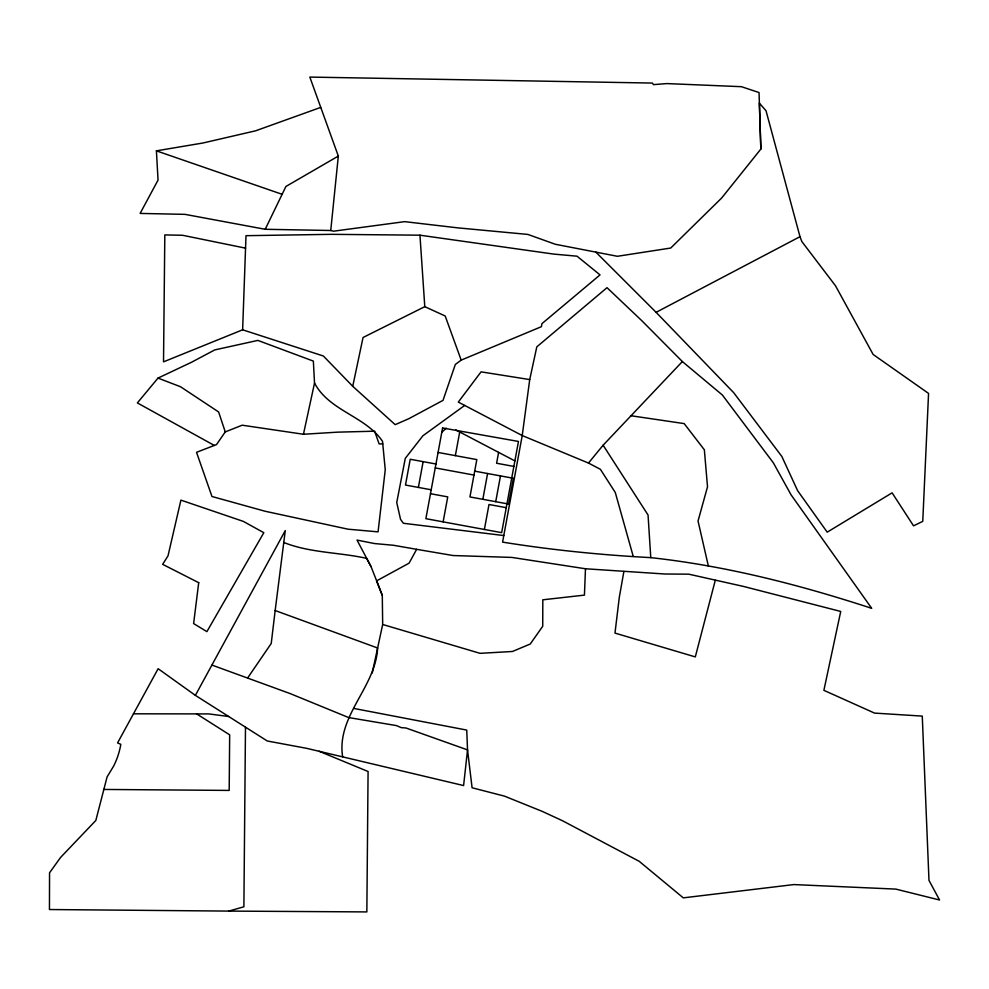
<?xml version="1.0" encoding="UTF-8"?>
<svg xmlns="http://www.w3.org/2000/svg" width="989" height="989" viewBox="0 0 989 989"><rect width="100%" height="100%" fill="white"/><g stroke="black" fill="none" stroke-linecap="round" stroke-linejoin="round"><path stroke-width="1.48" d="M342.627 756.746C336.285 715.776 375.635 687.54 377.625 648.005L275.165 610.522L285.277 530.561L195.377 695.366L267.277 740.996L306.689 748.339L463.594 785.563L467.537 749.897L466.734 730.08L353.877 708.445M245.482 727.162L243.887 906.789L228.855 911.092L49.45 909.534L49.549 872.805L60.589 857.426L95.834 820.462L107.096 776.884L113.698 765.993A78.403 78.403 0 0 0 120.51 746.052L120.794 744.321L117.567 742.912L158.129 668.712L195.377 695.366M242.626 329.807L246.001 235.691L331.315 234.331L419.954 235.184L553.667 254.086L577.02 256.188L600.039 274.893L541.935 323.65L541.428 326.679L461.183 360.12L455.323 364.459L443.01 400.372L408.927 418.644L395.192 424.664L352.739 386.303L323.366 356.003L242.626 329.807L163.519 361.85L164.817 234.912L182.619 235.283L245.556 248.152M585.476 568.762L584.437 595.118L542.813 599.804L542.726 626.284L530.24 644.012L512.475 651.479L480.048 653.333L382.681 624.479L382.286 595.341L376.624 580.864L409.075 563.161L416.641 549.328L453.086 555.534L511.894 557.425L585.476 568.762L665.053 574.016L688.727 574.164L743.481 586.428L840.724 611.449L823.886 690.334L874.536 713.094L922.267 716.098L928.98 880.383L939.55 900.002L895.799 889.099L793.87 884.574L683.3 897.864L639.215 861.32L562.457 820.722L542.256 811.388L504.439 796.12L472.087 787.776L467.537 749.897L405.997 728.003L401.2 727.62L396.49 725.605L348.647 717.557L290 693.524L212.091 665.127M330.746 230.499L338.325 156.077L309.829 77.08L652.419 83.064L653.408 84.634L666.883 83.583L741.404 86.686L759.045 92.546L760.862 149.055L721.649 198.023L670.715 248.041L617.383 256.287L555.323 244.271L527.879 234.43L457.808 227.866L404.674 221.647L333.516 231.191L330.746 230.499L265.213 229.287L184.955 214.353L140.129 213.426L158.042 180.097L156.41 150.847L203.104 142.972L255.619 130.808L320.696 107.418M275.165 610.522L271.233 643.48L247.831 677.688M529.721 379.578L522.229 435.556L502.585 542.12C551.788 550.032 601.102 554.977 650.774 557.635C726.161 565.869 799.718 584.82 871.705 608.334L791.052 494.809L773.349 462.827L722.366 395.007L682.361 361.554L641.737 320.621L607.023 287.675L536.804 346.867L529.721 379.578L481.062 371.852L458.303 402.09L522.229 435.556L588.492 463.062L600.385 469.305L615.282 492.485L633.084 555.855M623.874 571.506L619.312 597.294L614.985 633.096L695.304 656.906L715.282 580.296M418.384 487.429L423.131 461.64M443.134 521.858L447.745 496.886L430.475 493.709M455.348 455.645L459.712 432.008M482.83 499.309L487.589 473.521M484.387 529.461L488.999 504.501L506.269 507.678M498.604 452.369L496.602 463.248L513.872 466.425M495.724 501.683L500.483 475.907M314.527 383.052C329.3 411.078 365.374 416.023 382.52 441.329L385.253 469.763L378.07 531.859L348.041 529.189L265.027 511.226L211.967 496.503L196.527 452.319L216.492 444.605L225.257 431.909L242.194 425.196L303.45 434.258L314.527 383.052L313.352 361.096L257.845 340.401L214.774 349.908L191.458 362.283L158.005 378.095L137.372 402.919L214.316 445.446M352.739 386.303L363.05 337.496L424.788 306.664L445.186 315.998L461.183 360.12M372.247 672.977L382.681 624.479M265.213 229.287L285.908 186.476L338.325 156.077M588.492 463.062L603.117 445.211L682.361 361.554M441.799 432.255L446.336 428.163M464.694 405.428L422.896 435.778L405.292 458.352L396.737 502.523L400.545 519.361L403.388 523.268L503.797 535.556M760.862 149.055L759.354 103.116L766.018 110.743L799.99 236.68L656.103 312.326L595.86 252.121M303.45 434.258L337.57 432.156L374.658 431.192L379.108 443.9L382.768 443.9M133.478 713.811L208.803 713.91L228.657 716.493M228.855 911.092L366.845 911.92L368.081 771.507L319.101 751.244M103.561 789.445L229.188 790.421L229.671 734.839L196.539 713.811M630.537 415.677L684.178 423.601L704.353 449.797L707.518 486.798L698.036 521.005L708.433 566.314M416.641 549.328L393.486 545.273L374.534 543.554L357.029 540.081L371.11 566.759L382.286 595.341M438.078 452.455L476.822 459.601L469.948 496.935L508.618 504.056L513.378 478.28L474.695 471.147M436.025 464.014L410.237 459.267L405.49 485.043L431.266 489.802M435.296 467.933L473.978 475.066M156.41 150.847L282.186 194.326M158.005 378.095L180.542 386.748L218.606 411.956L225.257 431.909M283.769 542.466C310.064 552.999 339.314 552.233 366.684 558.365L371.11 566.759M455.645 429.869L514.886 460.899M656.103 312.326L733.702 392.695L781.854 456.485L797.616 490.668L827.212 532.156L892.103 492.843L913.539 525.839L922.762 521.376L928.56 393.412L873.139 354.47L835.507 285.784L801.869 241.588L799.99 236.68M603.117 445.211L648.055 515.034L650.774 557.635M419.954 235.184L424.788 306.664M198.715 582.694L193.621 623.577L206.899 631.637L263.816 532.7L243.368 521.401L180.913 500.125L168.019 555.843L162.653 564.336L198.715 582.694M442.59 427.977L425.876 518.681L501.658 532.651L518.471 441.453L442.59 427.977"/></g></svg>
